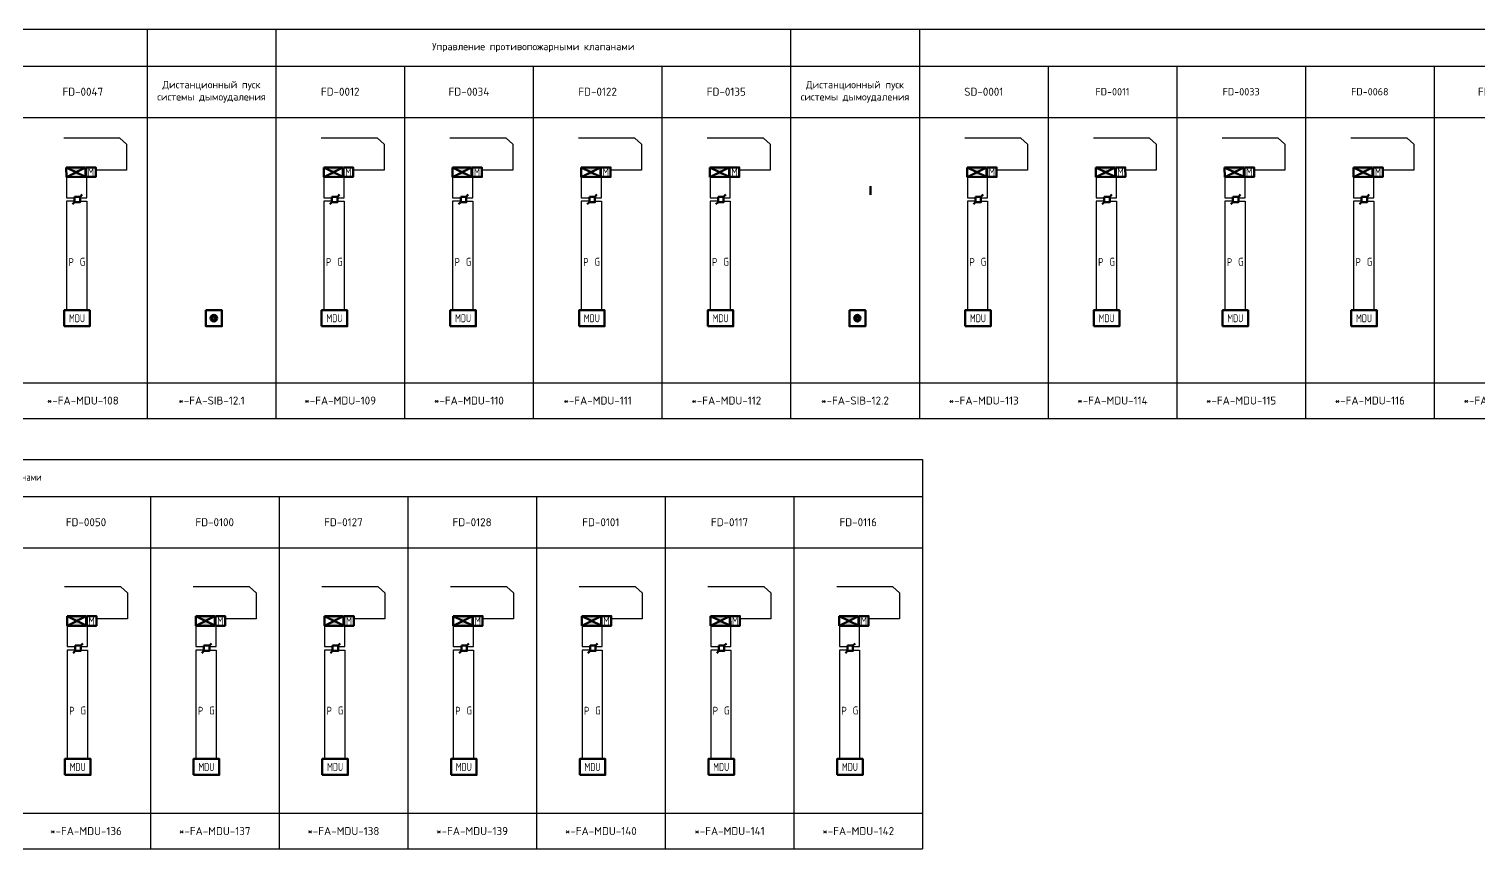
# Model space of a CAD drawing. Header units: millimetres. Extents: x 127230 to 906013, y -355313 to -209225.
# Drawn here: x 622697 to 668006, y -234822 to -209225 of the extents above; entities that cross this region are included whole.
import ezdxf
from ezdxf.enums import TextEntityAlignment as Align

# ---------------------------------------------------------------- set-up
doc = ezdxf.new("R2018")
doc.units = ezdxf.units.MM
doc.linetypes.add('Cплошная', pattern=[0])
for name, color, linetype, lineweight in [('14', 250, 'Continuous', 0), ('АТ_ПС_ИП_025', 1, 'Continuous', 25), ('АТ_ПС_ППКП_025', 5, 'Continuous', 25), ('АТ_ПС_Текст_025', 7, 'Continuous', 25), ('АТ_ПС_Трасса_100', 1, 'Continuous', 100)]:
    doc.layers.add(name, color=color, linetype=linetype, lineweight=lineweight)
doc.layers.add('ПС2', color=230, linetype='Continuous')
doc.styles.add('GLE_OASR_TextStyle', font='GOST2304A.ttf')
doc.styles.get("Standard").update_dxf_attribs({"font": 'gost_0.ttf'})
doc.styles.add('ГОСТ 2.304', font='CS_Gost2304.shx', dxfattribs={"width": 0.8})
doc.styles.add('Текст Т', font='isocpeur.ttf')

# ---------------------------------------------------------------- blocks, each defined once
blk = doc.blocks.new('*U53')
at = {"color": 0, "lineweight": 30, "width": 1.001, "flags": 104}
blk.add_attdef('ТЕКСТ1', text='', height=2.5, dxfattribs=at).set_placement((0.55, 3.27), align=Align.TOP_LEFT)
at = {"color": 0, "lineweight": 0}
blk.add_wipeout([(0, 4.3), (16.02, 4.3), (16.02, 0), (0, 0)], dxfattribs=at)
blk = doc.blocks.new('*U54')
at = {"color": 0, "lineweight": 30, "width": 1.001, "flags": 104}
blk.add_attdef('ТЕКСТ1', text='', height=2.5, dxfattribs=at).set_placement((0.55, 3.27), align=Align.TOP_LEFT)
at = {"color": 0, "lineweight": 0}
blk.add_wipeout([(0, 4.3), (21.07, 4.3), (21.07, 0), (0, 0)], dxfattribs=at)
blk = doc.blocks.new('*U49')
at = {"linetype": 'Continuous', "lineweight": 25}
blk.add_wipeout([(-1.5, -1.5), (-1.5, 1.5), (1.5, 1.5), (1.5, -1.5)], dxfattribs=at)
at = {"color": 0, "linetype": 'Continuous', "lineweight": -2}
for p, q in [((1.5, 1.5), (2.63, 2.63)), ((-1.5, -1.5), (-2.63, -2.63))]:
    blk.add_line(p, q, dxfattribs=at)
blk.add_lwpolyline([(-1.5, 1.5), (1.5, 1.5), (1.5, -1.5), (-1.5, -1.5)], close=True, dxfattribs=at)
blk = doc.blocks.new('*U52')
at = {"linetype": 'Continuous', "lineweight": -2}
h = blk.add_hatch(color=0, dxfattribs=at)
h.dxf.hatch_style = 1
h.paths.add_polyline_path([(-6, 2.97), (-2.98, 1.48), (0, 2.97)])
h.paths.add_polyline_path([(-2.98, 1.48), (-6, -0.03), (0, -0.03), (0, 0)])
at = {"color": 0, "linetype": 'Continuous', "lineweight": -2}
for p, q in [((-6, -0.03), (-6, 2.97)), ((0, 2.97), (-6, 2.97)), ((-6, 2.97), (0, 0)), ((-6, -0.03), (0, 2.97)), ((0, -0.03), (0, 2.97)), ((0, 1.47), (0.18, 1.47)), ((-6, -0.03), (0, -0.03))]:
    blk.add_line(p, q, dxfattribs=at)
blk.add_lwpolyline([(0.18, 2.97), (3.18, 2.97), (3.18, -0.03), (0.18, -0.03)], close=True, dxfattribs=at)
at = {"color": 0, "linetype": 'Continuous', "lineweight": -2, "style": 'GLE_OASR_TextStyle'}
blk.add_text('М', height=2.5, dxfattribs=at).set_placement((1.68, 1.47), align=Align.MIDDLE_CENTER)
blk = doc.blocks.new('*U51')
at = {"color": 0, "linetype": 'Continuous', "lineweight": -2}
blk.add_lwpolyline([(-8, -0.03), (0, -0.03), (0, 4.97), (-8, 4.97)], close=True, dxfattribs=at)
at = {"color": 0, "linetype": 'Continuous', "lineweight": -2, "style": 'ГОСТ 2.304', "width": 0.8, "flags": 4}
blk.add_attdef('НАДПИСЬ', text='', height=2.5, dxfattribs=at).set_placement((-4, 2.47), align=Align.MIDDLE_CENTER)
blk = doc.blocks.new('*U50')
at = {"color": 0, "lineweight": 0}
blk.add_wipeout([(-2.08, 6.13), (-19.65, 6.12), (-19.65, 1.83), (-2.08, 1.83)], dxfattribs=at)
at = {"color": 0, "linetype": 'Cплошная', "lineweight": 25}
for q in [(-19.65, 1.83), (0, 0)]:
    blk.add_line((-2.08, 1.83), q, dxfattribs=at)
at = {"color": 0, "lineweight": 30, "flags": 104}
blk.add_attdef('ТЕКСТ1', text='', height=2.5, dxfattribs=at).set_placement((-2.99, 5.1), align=Align.TOP_RIGHT)
blk = doc.blocks.new('*U56')
at = {"linetype": 'Continuous', "lineweight": -2}
h = blk.add_hatch(dxfattribs=at)
h.set_pattern_fill('ANGLE', color=0)
h.set_pattern_definition([(0, (7.841, 39.882), (0, 6.985), [5.08, -1.905]), (90, (7.841, 39.882), (-6.985, 4e-16), [5.08, -1.905])])
h.paths.add_polyline_path([(3.41, 42.45, 1), (6.91, 42.45, 1)])
h = blk.add_hatch()
h.set_pattern_fill('ANGLE', color=0)
h.set_pattern_definition([(0, (2.6406, 39.934), (0, 6.985), [5.08, -1.905]), (90, (2.6406, 39.934), (-6.985, 4e-16), [5.08, -1.905])])
h.paths.add_polyline_path([(6.25, 42.89), (6.25, 42.43), (7.64, 42.43)])
h.paths.add_polyline_path([(7.64, 42.43), (6.25, 42.43), (6.25, 41.98)])
at = {"linetype": 'Cплошная'}
blk.add_wipeout([(-2.5, 5), (-2.51, -0.01), (2.5, -0.01), (2.5, 5)], dxfattribs=at)
at = {"linetype": 'ByBlock', "lineweight": -2}
h = blk.add_hatch(color=0, dxfattribs=at)
h.dxf.hatch_style = 1
h.paths.add_polyline_path([(-1, 2.5, 1), (1, 2.5, 1)])
h.paths.add_polyline_path([(0.5, 2.5, -1), (-0.5, 2.5, -1)], flags=16)
at = {"color": 0, "linetype": 'ByBlock', "lineweight": -2}
blk.add_lwpolyline([(-2.5, 5), (2.5, 5), (2.5, 0), (-2.5, 0)], close=True, dxfattribs=at)
for radius in [1, 0.5]:
    blk.add_circle((0, 2.5), radius, dxfattribs=at)
blk = doc.blocks.new('*T74')
at = {"color": 7, "linetype": 'ByBlock', "transparency": 16777216}
for p, q in [((0, 0), (60325, 0)), ((0, 0), (0, -12158)), ((60325, 0), (60325, -12158)), ((0, -1156), (60325, -1156)), ((4022, -1156), (4022, -12158)), ((8043, -1156), (8043, -12158)), ((12065, -1156), (12065, -12158)), ((16087, -1156), (16087, -12158)), ((20108, -1156), (20108, -12158)), ((24130, -1156), (24130, -12158)), ((28152, -1156), (28152, -12158)), ((32173, -1156), (32173, -12158)), ((36195, -1156), (36195, -12158)), ((40217, -1156), (40217, -12158)), ((44238, -1156), (44238, -12158)), ((48260, -1156), (48260, -12158)), ((52282, -1156), (52282, -12158)), ((56303, -1156), (56303, -12158)), ((0, -2757), (60325, -2757)), ((0, -11040), (60325, -11040)), ((0, -12158), (60325, -12158))]:
    blk.add_line(p, q, dxfattribs=at)
at = {"color": 0, "transparency": 16777216, "insert": (30162, -578), "char_height": 250, "width": 60323.8, "attachment_point": 5}
blk.add_mtext('{\\fGOST 2.304 type A|b0|i0|c204|p34;\\H0.91667x;\\C256;Управление противопожарными клапанами}', dxfattribs=at)
at = {"color": 7, "transparency": 16777216, "char_height": 250, "width": 4020.47, "attachment_point": 5, "style": 'Текст Т'}
for s, insert in [('FD-0065', (2011, -1957)), ('FD-0124', (6032, -1957)), ('FD-0061', (10054, -1957)), ('FD-0116', (14076, -1957)), ('FD-0107', (18097, -1957)), ('FD-0048', (22119, -1957)), ('FD-0094', (26141, -1957)), ('FD-0049', (30162, -1957)), ('FD-0050', (34184, -1957)), ('FD-0100', (38206, -1957)), ('FD-0127', (42227, -1957)), ('FD-0128', (46249, -1957)), ('FD-0101', (50271, -1957)), ('FD-0117', (54292, -1957)), ('FD-0116', (58314, -1957)), ('*-FA-MDU-128', (2011, -11599)), ('*-FA-MDU-129', (6032, -11599)), ('*-FA-MDU-130', (10054, -11599)), ('*-FA-MDU-131', (14076, -11599)), ('*-FA-MDU-132', (18097, -11599)), ('*-FA-MDU-133', (22119, -11599)), ('*-FA-MDU-134', (26141, -11599)), ('*-FA-MDU-135', (30162, -11599)), ('*-FA-MDU-136', (34184, -11599)), ('*-FA-MDU-137', (38206, -11599)), ('*-FA-MDU-138', (42227, -11599)), ('*-FA-MDU-139', (46249, -11599)), ('*-FA-MDU-140', (50271, -11599)), ('*-FA-MDU-141', (54292, -11599)), ('*-FA-MDU-142', (58314, -11599))]:
    blk.add_mtext(s, dxfattribs=dict(at, insert=insert))
blk = doc.blocks.new('*T85')
at = {"color": 7, "linetype": 'ByBlock', "transparency": 16777216}
for p, q in [((0, 0), (132841, 0)), ((0, 0), (0, -12158)), ((36195, 0), (36195, -12158)), ((40217, 0), (40217, -12158)), ((56303, 0), (56303, -12158)), ((60325, 0), (60325, -12158)), ((120650, 0), (120650, -12158)), ((125875, 0), (125875, -12158)), ((132841, 0), (132841, -12158)), ((0, -1156), (132841, -1156)), ((4022, -1156), (4022, -12158)), ((8043, -1156), (8043, -12158)), ((12065, -1156), (12065, -12158)), ((16087, -1156), (16087, -12158)), ((20108, -1156), (20108, -12158)), ((24130, -1156), (24130, -12158)), ((28152, -1156), (28152, -12158)), ((32173, -1156), (32173, -12158)), ((44238, -1156), (44238, -12158)), ((48260, -1156), (48260, -12158)), ((52282, -1156), (52282, -12158)), ((64347, -1156), (64347, -12158)), ((68368, -1156), (68368, -12158)), ((72390, -1156), (72390, -12158)), ((76412, -1156), (76412, -12158)), ((80433, -1156), (80433, -12158)), ((84455, -1156), (84455, -12158)), ((88477, -1156), (88477, -12158)), ((92498, -1156), (92498, -12158)), ((96520, -1156), (96520, -12158)), ((100542, -1156), (100542, -12158)), ((104563, -1156), (104563, -12158)), ((108585, -1156), (108585, -12158)), ((112607, -1156), (112607, -12158)), ((116628, -1156), (116628, -12158)), ((0, -2757), (132841, -2757)), ((0, -11040), (132841, -11040)), ((0, -12158), (132841, -12158))]:
    blk.add_line(p, q, dxfattribs=at)
at = {"transparency": 16777216, "attachment_point": 5, "style": 'Текст Т'}
for s, insert, char_height, width in [('Управление противопожарными клапанами', (18097, -578), 229.17, 36193.8), ('Управление противопожарными клапанами', (48260, -578), 229.17, 16085.47), ('Управление противопожарными клапанами', (90487, -578), 229.17, 60323.8), ('Отключение приточно-вытяжной вентиляции', (129358, -578), 229.17, 6964.49), ('Дистанционный пуск ^Jсистемы дымоудаления', (38206, -1957), 229.17, 4020.47), ('Дистанционный пуск ^Jсистемы дымоудаления', (58314, -1957), 229.17, 4020.47), ('Отключение F0-51-010-NHC23^J/F0-51-010-NHC22/F0-51-010-NHC14 от Щита F0-51-010-NHC21', (123263, -1957), 229.17, 5223.91), ('Отключение П2 (FA-0002A)/П2р,(FA-0002В)/             ПВ4 (FAB-0004)', (129358, -1957), 229.17, 6964.49), ('FD-0035', (26141, -1957), 229.2, 4020.47), ('FD-0099', (30162, -1957), 229.2, 4020.47), ('FD-0011', (66357, -1957), 229.2, 4020.47), ('FD-0033', (70379, -1957), 229.2, 4020.47), ('FD-0068', (74401, -1957), 229.2, 4020.47)]:
    blk.add_mtext(s, dxfattribs=dict(at, insert=insert, char_height=char_height, width=width))
at = {"transparency": 16777216, "insert": (123263, -578), "char_height": 250, "width": 5223.91, "attachment_point": 5}
blk.add_mtext('Отключение вытяжной вентиляции, кондиционирования, электроконвекторов**', dxfattribs=at)
at = {"color": 7, "transparency": 16777216, "attachment_point": 5, "style": 'Текст Т'}
for s, insert, char_height, width in [('Управление противопожарными клапанами', (38206, -578), 0.18, 4020.47), ('Управление противопожарными клапанами', (58314, -578), 0.18, 4020.47), ('FD-0015', (2011, -1957), 250, 4020.47), ('FD-0037', (6032, -1957), 250, 4020.47), ('SD-0005', (10054, -1957), 250, 4020.47), ('FD-0014', (14076, -1957), 250, 4020.47), ('FD-0036', (18097, -1957), 250, 4020.47), ('FD-0013', (22119, -1957), 250, 4020.47), ('FD-0047', (34184, -1957), 250, 4020.47), ('FD-0012', (42227, -1957), 250, 4020.47), ('FD-0034', (46249, -1957), 250, 4020.47), ('FD-0122', (50271, -1957), 250, 4020.47), ('FD-0135', (54292, -1957), 250, 4020.47), ('SD-0001', (62336, -1957), 250, 4020.47), ('FD-0088', (78422, -1957), 250, 4020.47), ('FD-0086', (82444, -1957), 250, 4020.47), ('FD-0110', (86466, -1957), 250, 4020.47), ('FD-0119', (90487, -1957), 250, 4020.47), ('FD-0134', (94509, -1957), 250, 4020.47), ('FD-0059', (98531, -1957), 250, 4020.47), ('FD-0098', (102552, -1957), 250, 4020.47), ('FD-0062', (106574, -1957), 250, 4020.47), ('FD-0066', (110596, -1957), 250, 4020.47), ('FD-0126', (114617, -1957), 250, 4020.47), ('FD-0117', (118639, -1957), 250, 4020.47), ('*-FA-MDU-100', (2011, -11599), 250, 4020.47), ('*-FA-MDU-101', (6032, -11599), 250, 4020.47), ('*-FA-MDU-102', (10054, -11599), 250, 4020.47), ('*-FA-MDU-103', (14076, -11599), 250, 4020.47), ('*-FA-MDU-104', (18097, -11599), 250, 4020.47), ('*-FA-MDU-105', (22119, -11599), 250, 4020.47), ('*-FA-MDU-106', (26141, -11599), 250, 4020.47), ('*-FA-MDU-107', (30162, -11599), 250, 4020.47), ('*-FA-MDU-108', (34184, -11599), 250, 4020.47), ('*-FA-SIB-12.1', (38206, -11599), 250, 4020.47), ('*-FA-MDU-109', (42227, -11599), 250, 4020.47), ('*-FA-MDU-110', (46249, -11599), 250, 4020.47), ('*-FA-MDU-111', (50271, -11599), 250, 4020.47), ('*-FA-MDU-112', (54292, -11599), 250, 4020.47), ('*-FA-SIB-12.2', (58314, -11599), 250, 4020.47), ('*-FA-MDU-113', (62336, -11599), 250, 4020.47), ('*-FA-MDU-114', (66357, -11599), 250, 4020.47), ('*-FA-MDU-115', (70379, -11599), 250, 4020.47), ('*-FA-MDU-116', (74401, -11599), 250, 4020.47), ('*-FA-MDU-117', (78422, -11599), 250, 4020.47), ('*-FA-MDU-118', (82444, -11599), 250, 4020.47), ('*-FA-MDU-119', (86466, -11599), 250, 4020.47), ('*-FA-MDU-120', (90487, -11599), 250, 4020.47), ('*-FA-MDU-121', (94509, -11599), 250, 4020.47), ('*-FA-MDU-122', (98531, -11599), 250, 4020.47), ('*-FA-MDU-123', (102552, -11599), 250, 4020.47), ('*-FA-MDU-124', (106574, -11599), 250, 4020.47), ('*-FA-MDU-125', (110596, -11599), 250, 4020.47), ('*-FA-MDU-126', (114617, -11599), 250, 4020.47), ('*-FA-MDU-127', (118639, -11599), 250, 4020.47), (' *-FA-MR4-12.1', (123263, -11599), 250, 5223.91), (' *-FA-MR4-12.2', (129358, -11599), 250, 6964.49)]:
    blk.add_mtext(s, dxfattribs=dict(at, insert=insert, char_height=char_height, width=width))

msp = doc.modelspace()

# ---------------------------------------------------------------- linework, layer by layer
at = {"layer": '14', "color": 6, "lineweight": 25}
for points in [[(623868, -213845), (623868, -214495), (624120, -214495)], [(631912, -213845), (631912, -214495), (632164, -214495)], [(635933, -213845), (635933, -214495), (636185, -214495)], [(639955, -213845), (639955, -214495), (640207, -214495)], [(643977, -213845), (643977, -214495), (644229, -214495)], [(652020, -213845), (652020, -214495), (652272, -214495)], [(656042, -213845), (656042, -214495), (656294, -214495)], [(660063, -213845), (660063, -214495), (660315, -214495)], [(664085, -213845), (664085, -214495), (664337, -214495)], [(623890, -227855), (623890, -228505), (624142, -228505)], [(627912, -227855), (627912, -228505), (628164, -228505)], [(631933, -227855), (631933, -228505), (632185, -228505)], [(635955, -227855), (635955, -228505), (636207, -228505)], [(639977, -227855), (639977, -228505), (640229, -228505)], [(643998, -227855), (643998, -228505), (644250, -228505)], [(648020, -227855), (648020, -228505), (648272, -228505)]]:
    msp.add_lwpolyline(points, dxfattribs=at)
at = {"layer": 'АТ_ПС_Трасса_100', "color": 92, "lineweight": 25, "ltscale": 100}
for points in [[(624293, -214495), (624501, -214495), (624501, -213847)], [(632336, -214495), (632544, -214495), (632544, -213847)], [(636358, -214495), (636566, -214495), (636566, -213847)], [(640380, -214495), (640588, -214495), (640588, -213847)], [(644401, -214495), (644609, -214495), (644609, -213847)], [(652445, -214495), (652653, -214495), (652653, -213847)], [(656466, -214495), (656674, -214495), (656674, -213847)], [(660488, -214495), (660696, -214495), (660696, -213847)], [(664510, -214495), (664718, -214495), (664718, -213847)], [(624293, -214602), (624501, -214602), (624501, -218004)], [(632336, -214602), (632544, -214602), (632544, -218004)], [(636358, -214602), (636566, -214602), (636566, -218004)], [(640380, -214602), (640588, -214602), (640588, -218004)], [(644401, -214602), (644609, -214602), (644609, -218004)], [(652445, -214602), (652653, -214602), (652653, -218004)], [(656466, -214602), (656674, -214602), (656674, -218004)], [(660488, -214602), (660696, -214602), (660696, -218004)], [(664510, -214602), (664718, -214602), (664718, -218004)], [(624314, -228505), (624523, -228505), (624523, -227856)], [(628336, -228505), (628544, -228505), (628544, -227856)], [(632358, -228505), (632566, -228505), (632566, -227856)], [(636379, -228505), (636588, -228505), (636588, -227856)], [(640401, -228505), (640609, -228505), (640609, -227856)], [(644423, -228505), (644631, -228505), (644631, -227856)], [(648444, -228505), (648653, -228505), (648653, -227856)], [(624314, -228612), (624523, -228612), (624523, -232013)], [(628336, -228612), (628544, -228612), (628544, -232013)], [(632358, -228612), (632566, -228612), (632566, -232013)], [(636379, -228612), (636588, -228612), (636588, -232013)], [(640401, -228612), (640609, -228612), (640609, -232013)], [(644423, -228612), (644631, -228612), (644631, -232013)], [(648444, -228612), (648653, -228612), (648653, -232013)]]:
    msp.add_lwpolyline(points, dxfattribs=at)
at = {"layer": 'АТ_ПС_Трасса_100', "color": 6, "lineweight": 25, "ltscale": 100}
for points in [[(624120, -214602), (623868, -214602), (623868, -218004)], [(632164, -214602), (631912, -214602), (631912, -218004)], [(636185, -214602), (635933, -214602), (635933, -218004)], [(640207, -214602), (639955, -214602), (639955, -218004)], [(644229, -214602), (643977, -214602), (643977, -218004)], [(652272, -214602), (652020, -214602), (652020, -218004)], [(656294, -214602), (656042, -214602), (656042, -218004)], [(660315, -214602), (660063, -214602), (660063, -218004)], [(664337, -214602), (664085, -214602), (664085, -218004)], [(624142, -228612), (623890, -228612), (623890, -232013)], [(628164, -228612), (627912, -228612), (627912, -232013)], [(632185, -228612), (631933, -228612), (631933, -232013)], [(636207, -228612), (635955, -228612), (635955, -232013)], [(640229, -228612), (639977, -228612), (639977, -232013)], [(644250, -228612), (643998, -228612), (643998, -232013)], [(648272, -228612), (648020, -228612), (648020, -232013)]]:
    msp.add_lwpolyline(points, dxfattribs=at)

# ---------------------------------------------------------------- block references
msp.add_blockref('*T74', (590294, -222665))
at = {"layer": 'АТ_ПС_ИП_025', "color": 5, "lineweight": 50, "transparency": 33554687, "xscale": 100, "yscale": 100, "zscale": 100}
for p in [(628473, -218502), (648581, -218502)]:
    msp.add_blockref('*U56', p, dxfattribs=at)
at = {"layer": 'АТ_ПС_Текст_025', "linetype": 'Continuous'}
ref = msp.add_blockref('*U50', (625748, -212814), dxfattribs=dict(at, xscale=100, yscale=100, zscale=100))
lines = msp.add_mtext('230 В AC*** ', dxfattribs={"layer": '0', "color": 0, "insert": (625449, -212303), "char_height": 2.5, "attachment_point": 1})
ref.add_attrib('ТЕКСТ1', '', (625449, -212303), dxfattribs={"flags": 104}).embed_mtext(lines)
ref = msp.add_blockref('*U50', (633792, -212814), dxfattribs=dict(at, xscale=100, yscale=100, zscale=100))
lines = msp.add_mtext('230 В AC*** ', dxfattribs={"layer": '0', "color": 0, "insert": (633493, -212303), "char_height": 2.5, "attachment_point": 1})
ref.add_attrib('ТЕКСТ1', '', (633493, -212303), dxfattribs={"flags": 104}).embed_mtext(lines)
ref = msp.add_blockref('*U50', (637813, -212814), dxfattribs=dict(at, xscale=100, yscale=100, zscale=100))
lines = msp.add_mtext('230 В AC*** ', dxfattribs={"layer": '0', "color": 0, "insert": (637514, -212303), "char_height": 2.5, "attachment_point": 1})
ref.add_attrib('ТЕКСТ1', '', (637514, -212303), dxfattribs={"flags": 104}).embed_mtext(lines)
ref = msp.add_blockref('*U50', (641835, -212814), dxfattribs=dict(at, xscale=100, yscale=100, zscale=100))
lines = msp.add_mtext('230 В AC*** ', dxfattribs={"layer": '0', "color": 0, "insert": (641536, -212303), "char_height": 2.5, "attachment_point": 1})
ref.add_attrib('ТЕКСТ1', '', (641536, -212303), dxfattribs={"flags": 104}).embed_mtext(lines)
ref = msp.add_blockref('*U50', (645857, -212814), dxfattribs=dict(at, xscale=100, yscale=100, zscale=100))
lines = msp.add_mtext('230 В AC*** ', dxfattribs={"layer": '0', "color": 0, "insert": (645558, -212303), "char_height": 2.5, "attachment_point": 1})
ref.add_attrib('ТЕКСТ1', '', (645558, -212303), dxfattribs={"flags": 104}).embed_mtext(lines)
ref = msp.add_blockref('*U50', (653900, -212814), dxfattribs=dict(at, xscale=100, yscale=100, zscale=100))
lines = msp.add_mtext('230 В AC*** ', dxfattribs={"layer": '0', "color": 0, "insert": (653601, -212303), "char_height": 2.5, "attachment_point": 1})
ref.add_attrib('ТЕКСТ1', '', (653601, -212303), dxfattribs={"flags": 104}).embed_mtext(lines)
ref = msp.add_blockref('*U50', (657922, -212814), dxfattribs=dict(at, xscale=100, yscale=100, zscale=100))
lines = msp.add_mtext('230 В AC*** ', dxfattribs={"layer": '0', "color": 0, "insert": (657623, -212303), "char_height": 2.5, "attachment_point": 1})
ref.add_attrib('ТЕКСТ1', '', (657623, -212303), dxfattribs={"flags": 104}).embed_mtext(lines)
ref = msp.add_blockref('*U50', (661943, -212814), dxfattribs=dict(at, xscale=100, yscale=100, zscale=100))
lines = msp.add_mtext('230 В AC*** ', dxfattribs={"layer": '0', "color": 0, "insert": (661644, -212303), "char_height": 2.5, "attachment_point": 1})
ref.add_attrib('ТЕКСТ1', '', (661644, -212303), dxfattribs={"flags": 104}).embed_mtext(lines)
ref = msp.add_blockref('*U50', (665965, -212814), dxfattribs=dict(at, xscale=100, yscale=100, zscale=100))
lines = msp.add_mtext('230 В AC*** ', dxfattribs={"layer": '0', "color": 0, "insert": (665666, -212303), "char_height": 2.5, "attachment_point": 1})
ref.add_attrib('ТЕКСТ1', '', (665666, -212303), dxfattribs={"flags": 104}).embed_mtext(lines)
at = {"layer": 'АТ_ПС_Текст_025', "transparency": 33554636, "xscale": 99.99980000000001, "yscale": 99.99980000000001, "zscale": 99.99980000000001, "rotation": 90.0000000004073}
msp.add_blockref('*U54', (667991, -217233), dxfattribs=at)
at = {"layer": 'ПС2', "color": 5, "lineweight": 50, "transparency": 33554687, "xscale": 100, "yscale": 100, "zscale": 100, "rotation": 0.1250381865928775}
for p in [(624464, -213841), (632507, -213841), (636529, -213841), (640551, -213841), (644572, -213841), (652616, -213841), (656637, -213841), (660659, -213841), (664681, -213841), (624486, -227850), (628507, -227850), (632529, -227850), (636551, -227850), (640572, -227850), (644594, -227850), (648616, -227850)]:
    msp.add_blockref('*U52', p, dxfattribs=at)

# ---------------------------------------------------------------- texts
at = {"layer": 'АТ_ПС_Текст_025', "char_height": 250, "attachment_point": 5, "style": 'GLE_OASR_TextStyle'}
for s, insert in [('P', (624015, -216500)), ('G', (624370, -216491)), ('P', (632058, -216500)), ('G', (632413, -216491)), ('P', (636080, -216500)), ('G', (636435, -216491)), ('P', (640101, -216500)), ('G', (640457, -216491)), ('P', (644123, -216500)), ('G', (644478, -216491)), ('P', (652166, -216500)), ('G', (652522, -216491)), ('P', (656188, -216500)), ('G', (656543, -216491)), ('P', (660210, -216500)), ('G', (660565, -216491)), ('P', (664231, -216500)), ('G', (664587, -216491)), ('P', (624036, -230509)), ('G', (624392, -230500)), ('P', (628058, -230509)), ('G', (628413, -230500)), ('P', (632080, -230509)), ('G', (632435, -230500)), ('P', (636101, -230509)), ('G', (636457, -230500)), ('P', (640123, -230509)), ('G', (640478, -230500)), ('P', (644145, -230509)), ('G', (644500, -230500)), ('P', (648166, -230509)), ('G', (648522, -230500))]:
    msp.add_mtext_dynamic_manual_height_columns(s, width=1237.88, gutter_width=12.5, heights=[0], dxfattribs=dict(at, insert=insert))

# ---------------------------------------------------------------- next in the draw order: linework, layer by layer
at = {"layer": '14', "color": 6, "lineweight": 25}
for points in [[(625748, -212814), (625748, -213633), (624781, -213628)], [(633792, -212814), (633792, -213633), (632825, -213628)], [(637813, -212814), (637813, -213633), (636846, -213628)], [(641835, -212814), (641835, -213633), (640868, -213628)], [(645857, -212814), (645857, -213633), (644890, -213628)], [(653900, -212814), (653900, -213633), (652933, -213628)], [(657922, -212814), (657922, -213633), (656955, -213628)], [(661943, -212814), (661943, -213633), (660976, -213628)], [(665965, -212814), (665965, -213633), (664998, -213628)]]:
    msp.add_lwpolyline(points, dxfattribs=at)

# ---------------------------------------------------------------- next in the draw order: block references
at = {"layer": 'АТ_ПС_Текст_025', "transparency": 33554636}
ref = msp.add_blockref('*U53', (624559, -214670), dxfattribs=dict(at, xscale=99.99980000000001, yscale=99.99980000000001, zscale=99.99980000000001))
lines = msp.add_mtext('\\W1.0010;*FA-XK-108', dxfattribs={"layer": '0', "color": 0, "insert": (624614, -214343), "char_height": 2.5, "attachment_point": 1})
ref.add_attrib('ТЕКСТ1', '', (624614, -214343), dxfattribs={"flags": 104}).embed_mtext(lines)
ref = msp.add_blockref('*U53', (632603, -214670), dxfattribs=dict(at, xscale=99.99980000000001, yscale=99.99980000000001, zscale=99.99980000000001))
lines = msp.add_mtext('\\W1.0010;*FA-XK-109', dxfattribs={"layer": '0', "color": 0, "insert": (632657, -214343), "char_height": 2.5, "attachment_point": 1})
ref.add_attrib('ТЕКСТ1', '', (632657, -214343), dxfattribs={"flags": 104}).embed_mtext(lines)
ref = msp.add_blockref('*U53', (636624, -214670), dxfattribs=dict(at, xscale=99.99980000000001, yscale=99.99980000000001, zscale=99.99980000000001))
lines = msp.add_mtext('\\W1.0010;*FA-XK-110', dxfattribs={"layer": '0', "color": 0, "insert": (636679, -214343), "char_height": 2.5, "attachment_point": 1})
ref.add_attrib('ТЕКСТ1', '', (636679, -214343), dxfattribs={"flags": 104}).embed_mtext(lines)
ref = msp.add_blockref('*U53', (640646, -214670), dxfattribs=dict(at, xscale=99.99980000000001, yscale=99.99980000000001, zscale=99.99980000000001))
lines = msp.add_mtext('\\W1.0010;*FA-XK-111', dxfattribs={"layer": '0', "color": 0, "insert": (640701, -214343), "char_height": 2.5, "attachment_point": 1})
ref.add_attrib('ТЕКСТ1', '', (640701, -214343), dxfattribs={"flags": 104}).embed_mtext(lines)
ref = msp.add_blockref('*U53', (644668, -214670), dxfattribs=dict(at, xscale=99.99980000000001, yscale=99.99980000000001, zscale=99.99980000000001))
lines = msp.add_mtext('\\W1.0010;*FA-XK-112', dxfattribs={"layer": '0', "color": 0, "insert": (644722, -214343), "char_height": 2.5, "attachment_point": 1})
ref.add_attrib('ТЕКСТ1', '', (644722, -214343), dxfattribs={"flags": 104}).embed_mtext(lines)
ref = msp.add_blockref('*U53', (652711, -214670), dxfattribs=dict(at, xscale=99.99980000000001, yscale=99.99980000000001, zscale=99.99980000000001))
lines = msp.add_mtext('\\W1.0010;*FA-XK-113', dxfattribs={"layer": '0', "color": 0, "insert": (652766, -214343), "char_height": 2.5, "attachment_point": 1})
ref.add_attrib('ТЕКСТ1', '', (652766, -214343), dxfattribs={"flags": 104}).embed_mtext(lines)
ref = msp.add_blockref('*U53', (656733, -214670), dxfattribs=dict(at, xscale=99.99980000000001, yscale=99.99980000000001, zscale=99.99980000000001))
lines = msp.add_mtext('\\W1.0010;*FA-XK-114', dxfattribs={"layer": '0', "color": 0, "insert": (656787, -214343), "char_height": 2.5, "attachment_point": 1})
ref.add_attrib('ТЕКСТ1', '', (656787, -214343), dxfattribs={"flags": 104}).embed_mtext(lines)
ref = msp.add_blockref('*U53', (660754, -214670), dxfattribs=dict(at, xscale=99.99980000000001, yscale=99.99980000000001, zscale=99.99980000000001))
lines = msp.add_mtext('\\W1.0010;*FA-XK-115', dxfattribs={"layer": '0', "color": 0, "insert": (660809, -214343), "char_height": 2.5, "attachment_point": 1})
ref.add_attrib('ТЕКСТ1', '', (660809, -214343), dxfattribs={"flags": 104}).embed_mtext(lines)
ref = msp.add_blockref('*U53', (664776, -214670), dxfattribs=dict(at, xscale=99.99980000000001, yscale=99.99980000000001, zscale=99.99980000000001))
lines = msp.add_mtext('\\W1.0010;*FA-XK-116', dxfattribs={"layer": '0', "color": 0, "insert": (664831, -214343), "char_height": 2.5, "attachment_point": 1})
ref.add_attrib('ТЕКСТ1', '', (664831, -214343), dxfattribs={"flags": 104}).embed_mtext(lines)
at = {"layer": 'АТ_ПС_Текст_025', "transparency": 33554636, "xscale": 99.99980000000001, "yscale": 99.99980000000001, "zscale": 99.99980000000001, "rotation": 90.0000000004073}
for p in [(623753, -217233), (625018, -217233), (631796, -217233), (633061, -217233), (635818, -217233), (637083, -217233), (639839, -217233), (641105, -217233), (643861, -217233), (645126, -217233), (651904, -217233), (653170, -217233), (655926, -217233), (657191, -217233), (659948, -217233), (661213, -217233), (663969, -217233), (665235, -217233), (623774, -231242), (625040, -231242), (627796, -231242), (629061, -231242), (631817, -231242), (633083, -231242), (635839, -231242), (637105, -231242), (639861, -231242), (641126, -231242), (643882, -231242), (645148, -231242), (647904, -231242), (649170, -231242)]:
    msp.add_blockref('*U54', p, dxfattribs=at)
at = {"layer": 'АТ_ПС_Текст_025', "linetype": 'Continuous'}
ref = msp.add_blockref('*U50', (625770, -226823), dxfattribs=dict(at, xscale=100, yscale=100, zscale=100))
lines = msp.add_mtext('230 В AC*** ', dxfattribs={"layer": '0', "color": 0, "insert": (625471, -226313), "char_height": 2.5, "attachment_point": 1})
ref.add_attrib('ТЕКСТ1', '', (625471, -226313), dxfattribs={"flags": 104}).embed_mtext(lines)
ref = msp.add_blockref('*U50', (629792, -226823), dxfattribs=dict(at, xscale=100, yscale=100, zscale=100))
lines = msp.add_mtext('230 В AC*** ', dxfattribs={"layer": '0', "color": 0, "insert": (629493, -226313), "char_height": 2.5, "attachment_point": 1})
ref.add_attrib('ТЕКСТ1', '', (629493, -226313), dxfattribs={"flags": 104}).embed_mtext(lines)
ref = msp.add_blockref('*U50', (633813, -226823), dxfattribs=dict(at, xscale=100, yscale=100, zscale=100))
lines = msp.add_mtext('230 В AC*** ', dxfattribs={"layer": '0', "color": 0, "insert": (633514, -226313), "char_height": 2.5, "attachment_point": 1})
ref.add_attrib('ТЕКСТ1', '', (633514, -226313), dxfattribs={"flags": 104}).embed_mtext(lines)
ref = msp.add_blockref('*U50', (637835, -226823), dxfattribs=dict(at, xscale=100, yscale=100, zscale=100))
lines = msp.add_mtext('230 В AC*** ', dxfattribs={"layer": '0', "color": 0, "insert": (637536, -226313), "char_height": 2.5, "attachment_point": 1})
ref.add_attrib('ТЕКСТ1', '', (637536, -226313), dxfattribs={"flags": 104}).embed_mtext(lines)
ref = msp.add_blockref('*U50', (641857, -226823), dxfattribs=dict(at, xscale=100, yscale=100, zscale=100))
lines = msp.add_mtext('230 В AC*** ', dxfattribs={"layer": '0', "color": 0, "insert": (641558, -226313), "char_height": 2.5, "attachment_point": 1})
ref.add_attrib('ТЕКСТ1', '', (641558, -226313), dxfattribs={"flags": 104}).embed_mtext(lines)
ref = msp.add_blockref('*U50', (645878, -226823), dxfattribs=dict(at, xscale=100, yscale=100, zscale=100))
lines = msp.add_mtext('230 В AC*** ', dxfattribs={"layer": '0', "color": 0, "insert": (645579, -226313), "char_height": 2.5, "attachment_point": 1})
ref.add_attrib('ТЕКСТ1', '', (645579, -226313), dxfattribs={"flags": 104}).embed_mtext(lines)
ref = msp.add_blockref('*U50', (649900, -226823), dxfattribs=dict(at, xscale=100, yscale=100, zscale=100))
lines = msp.add_mtext('230 В AC*** ', dxfattribs={"layer": '0', "color": 0, "insert": (649601, -226313), "char_height": 2.5, "attachment_point": 1})
ref.add_attrib('ТЕКСТ1', '', (649601, -226313), dxfattribs={"flags": 104}).embed_mtext(lines)
at = {"layer": 'АТ_ПС_Текст_025', "transparency": 33554636}
ref = msp.add_blockref('*U53', (624581, -228680), dxfattribs=dict(at, xscale=99.99980000000001, yscale=99.99980000000001, zscale=99.99980000000001))
lines = msp.add_mtext('\\W1.0010;*FA-XK-136', dxfattribs={"layer": '0', "color": 0, "insert": (624636, -228352), "char_height": 2.5, "attachment_point": 1})
ref.add_attrib('ТЕКСТ1', '', (624636, -228352), dxfattribs={"flags": 104}).embed_mtext(lines)
ref = msp.add_blockref('*U53', (628603, -228680), dxfattribs=dict(at, xscale=99.99980000000001, yscale=99.99980000000001, zscale=99.99980000000001))
lines = msp.add_mtext('\\W1.0010;*FA-XK-137', dxfattribs={"layer": '0', "color": 0, "insert": (628657, -228352), "char_height": 2.5, "attachment_point": 1})
ref.add_attrib('ТЕКСТ1', '', (628657, -228352), dxfattribs={"flags": 104}).embed_mtext(lines)
ref = msp.add_blockref('*U53', (632624, -228680), dxfattribs=dict(at, xscale=99.99980000000001, yscale=99.99980000000001, zscale=99.99980000000001))
lines = msp.add_mtext('\\W1.0010;*FA-XK-138', dxfattribs={"layer": '0', "color": 0, "insert": (632679, -228352), "char_height": 2.5, "attachment_point": 1})
ref.add_attrib('ТЕКСТ1', '', (632679, -228352), dxfattribs={"flags": 104}).embed_mtext(lines)
ref = msp.add_blockref('*U53', (636646, -228680), dxfattribs=dict(at, xscale=99.99980000000001, yscale=99.99980000000001, zscale=99.99980000000001))
lines = msp.add_mtext('\\W1.0010;*FA-XK-030', dxfattribs={"layer": '0', "color": 0, "insert": (636701, -228352), "char_height": 2.5, "attachment_point": 1})
ref.add_attrib('ТЕКСТ1', '', (636701, -228352), dxfattribs={"flags": 104}).embed_mtext(lines)
ref = msp.add_blockref('*U53', (640668, -228680), dxfattribs=dict(at, xscale=99.99980000000001, yscale=99.99980000000001, zscale=99.99980000000001))
lines = msp.add_mtext('\\W1.0010;*FA-XK-140', dxfattribs={"layer": '0', "color": 0, "insert": (640722, -228352), "char_height": 2.5, "attachment_point": 1})
ref.add_attrib('ТЕКСТ1', '', (640722, -228352), dxfattribs={"flags": 104}).embed_mtext(lines)
ref = msp.add_blockref('*U53', (644689, -228680), dxfattribs=dict(at, xscale=99.99980000000001, yscale=99.99980000000001, zscale=99.99980000000001))
lines = msp.add_mtext('\\W1.0010;*FA-XK-141', dxfattribs={"layer": '0', "color": 0, "insert": (644744, -228352), "char_height": 2.5, "attachment_point": 1})
ref.add_attrib('ТЕКСТ1', '', (644744, -228352), dxfattribs={"flags": 104}).embed_mtext(lines)
ref = msp.add_blockref('*U53', (648711, -228680), dxfattribs=dict(at, xscale=99.99980000000001, yscale=99.99980000000001, zscale=99.99980000000001))
lines = msp.add_mtext('\\W1.0010;*FA-XK-142', dxfattribs={"layer": '0', "color": 0, "insert": (648766, -228352), "char_height": 2.5, "attachment_point": 1})
ref.add_attrib('ТЕКСТ1', '', (648766, -228352), dxfattribs={"flags": 104}).embed_mtext(lines)

# ---------------------------------------------------------------- next in the draw order: wipeouts: each hides what was drawn before it
at = {"lineweight": 25}
for points in [[(623797, -218004), (624597, -218004), (624597, -218504), (623797, -218504)], [(631841, -218004), (632641, -218004), (632641, -218504), (631841, -218504)], [(635862, -218004), (636662, -218004), (636662, -218504), (635862, -218504)], [(639884, -218004), (640684, -218004), (640684, -218504), (639884, -218504)], [(643906, -218004), (644706, -218004), (644706, -218504), (643906, -218504)], [(651949, -218004), (652749, -218004), (652749, -218504), (651949, -218504)], [(655971, -218004), (656771, -218004), (656771, -218504), (655971, -218504)], [(659992, -218004), (660792, -218004), (660792, -218504), (659992, -218504)], [(664014, -218004), (664814, -218004), (664814, -218504), (664014, -218504)], [(623819, -232013), (624619, -232013), (624619, -232513), (623819, -232513)], [(627840, -232013), (628640, -232013), (628640, -232513), (627840, -232513)], [(631862, -232013), (632662, -232013), (632662, -232513), (631862, -232513)], [(635884, -232013), (636684, -232013), (636684, -232513), (635884, -232513)], [(639905, -232013), (640705, -232013), (640705, -232513), (639905, -232513)], [(643927, -232013), (644727, -232013), (644727, -232513), (643927, -232513)], [(647949, -232013), (648749, -232013), (648749, -232513), (647949, -232513)]]:
    msp.add_wipeout(points, dxfattribs=at).dxf.layer = 'АТ_ПС_Трасса_100'

# ---------------------------------------------------------------- next in the draw order: linework, layer by layer
at = {"layer": '14', "color": 6, "lineweight": 25}
for points in [[(625770, -226823), (625770, -227642), (624803, -227637)], [(629792, -226823), (629792, -227642), (628825, -227637)], [(633813, -226823), (633813, -227642), (632846, -227637)], [(637835, -226823), (637835, -227642), (636868, -227637)], [(641857, -226823), (641857, -227642), (640890, -227637)], [(645878, -226823), (645878, -227642), (644911, -227637)], [(649900, -226823), (649900, -227642), (648933, -227637)]]:
    msp.add_lwpolyline(points, dxfattribs=at)

# ---------------------------------------------------------------- next in the draw order: block references
at = {"layer": 'АТ_ПС_ИП_025', "lineweight": 50, "xscale": 57.51779866433964, "yscale": 57.51779866433964, "zscale": 57.51779866433964}
for p in [(624207, -214545), (632250, -214545), (636272, -214545), (640293, -214545), (644315, -214545), (652358, -214545), (656380, -214545), (660402, -214545), (664423, -214545), (624228, -228554), (628250, -228554), (632272, -228554), (636293, -228554), (640315, -228554), (644337, -228554), (648358, -228554)]:
    msp.add_blockref('*U49', p, dxfattribs=at)
at = {"layer": 'АТ_ПС_ППКП_025', "color": 1, "linetype": 'Continuous', "lineweight": 50}
ref = msp.add_blockref('*U51', (624597, -218501), dxfattribs=dict(at, xscale=100, yscale=100, zscale=100))
ref.add_attrib('НАДПИСЬ', 'MDU', dxfattribs={"layer": '0', "color": 0, "linetype": 'Continuous', "lineweight": -2, "height": 250, "style": 'ГОСТ 2.304', "width": 0.8}).set_placement((624197, -218254), align=Align.MIDDLE_CENTER)
ref = msp.add_blockref('*U51', (632640, -218501), dxfattribs=dict(at, xscale=100, yscale=100, zscale=100))
ref.add_attrib('НАДПИСЬ', 'MDU', dxfattribs={"layer": '0', "color": 0, "linetype": 'Continuous', "lineweight": -2, "height": 250, "style": 'ГОСТ 2.304', "width": 0.8}).set_placement((632241, -218254), align=Align.MIDDLE_CENTER)
ref = msp.add_blockref('*U51', (636662, -218501), dxfattribs=dict(at, xscale=100, yscale=100, zscale=100))
ref.add_attrib('НАДПИСЬ', 'MDU', dxfattribs={"layer": '0', "color": 0, "linetype": 'Continuous', "lineweight": -2, "height": 250, "style": 'ГОСТ 2.304', "width": 0.8}).set_placement((636262, -218254), align=Align.MIDDLE_CENTER)
ref = msp.add_blockref('*U51', (640684, -218501), dxfattribs=dict(at, xscale=100, yscale=100, zscale=100))
ref.add_attrib('НАДПИСЬ', 'MDU', dxfattribs={"layer": '0', "color": 0, "linetype": 'Continuous', "lineweight": -2, "height": 250, "style": 'ГОСТ 2.304', "width": 0.8}).set_placement((640284, -218254), align=Align.MIDDLE_CENTER)
ref = msp.add_blockref('*U51', (644705, -218501), dxfattribs=dict(at, xscale=100, yscale=100, zscale=100))
ref.add_attrib('НАДПИСЬ', 'MDU', dxfattribs={"layer": '0', "color": 0, "linetype": 'Continuous', "lineweight": -2, "height": 250, "style": 'ГОСТ 2.304', "width": 0.8}).set_placement((644306, -218254), align=Align.MIDDLE_CENTER)
ref = msp.add_blockref('*U51', (652749, -218501), dxfattribs=dict(at, xscale=100, yscale=100, zscale=100))
ref.add_attrib('НАДПИСЬ', 'MDU', dxfattribs={"layer": '0', "color": 0, "linetype": 'Continuous', "lineweight": -2, "height": 250, "style": 'ГОСТ 2.304', "width": 0.8}).set_placement((652349, -218254), align=Align.MIDDLE_CENTER)
ref = msp.add_blockref('*U51', (656770, -218501), dxfattribs=dict(at, xscale=100, yscale=100, zscale=100))
ref.add_attrib('НАДПИСЬ', 'MDU', dxfattribs={"layer": '0', "color": 0, "linetype": 'Continuous', "lineweight": -2, "height": 250, "style": 'ГОСТ 2.304', "width": 0.8}).set_placement((656371, -218254), align=Align.MIDDLE_CENTER)
ref = msp.add_blockref('*U51', (660792, -218501), dxfattribs=dict(at, xscale=100, yscale=100, zscale=100))
ref.add_attrib('НАДПИСЬ', 'MDU', dxfattribs={"layer": '0', "color": 0, "linetype": 'Continuous', "lineweight": -2, "height": 250, "style": 'ГОСТ 2.304', "width": 0.8}).set_placement((660392, -218254), align=Align.MIDDLE_CENTER)
ref = msp.add_blockref('*U51', (664814, -218501), dxfattribs=dict(at, xscale=100, yscale=100, zscale=100))
ref.add_attrib('НАДПИСЬ', 'MDU', dxfattribs={"layer": '0', "color": 0, "linetype": 'Continuous', "lineweight": -2, "height": 250, "style": 'ГОСТ 2.304', "width": 0.8}).set_placement((664414, -218254), align=Align.MIDDLE_CENTER)
ref = msp.add_blockref('*U51', (624619, -232510), dxfattribs=dict(at, xscale=100, yscale=100, zscale=100))
ref.add_attrib('НАДПИСЬ', 'MDU', dxfattribs={"layer": '0', "color": 0, "linetype": 'Continuous', "lineweight": -2, "height": 250, "style": 'ГОСТ 2.304', "width": 0.8}).set_placement((624219, -232263), align=Align.MIDDLE_CENTER)
ref = msp.add_blockref('*U51', (628640, -232510), dxfattribs=dict(at, xscale=100, yscale=100, zscale=100))
ref.add_attrib('НАДПИСЬ', 'MDU', dxfattribs={"layer": '0', "color": 0, "linetype": 'Continuous', "lineweight": -2, "height": 250, "style": 'ГОСТ 2.304', "width": 0.8}).set_placement((628240, -232263), align=Align.MIDDLE_CENTER)
ref = msp.add_blockref('*U51', (632662, -232510), dxfattribs=dict(at, xscale=100, yscale=100, zscale=100))
ref.add_attrib('НАДПИСЬ', 'MDU', dxfattribs={"layer": '0', "color": 0, "linetype": 'Continuous', "lineweight": -2, "height": 250, "style": 'ГОСТ 2.304', "width": 0.8}).set_placement((632262, -232263), align=Align.MIDDLE_CENTER)
ref = msp.add_blockref('*U51', (636684, -232510), dxfattribs=dict(at, xscale=100, yscale=100, zscale=100))
ref.add_attrib('НАДПИСЬ', 'MDU', dxfattribs={"layer": '0', "color": 0, "linetype": 'Continuous', "lineweight": -2, "height": 250, "style": 'ГОСТ 2.304', "width": 0.8}).set_placement((636284, -232263), align=Align.MIDDLE_CENTER)
ref = msp.add_blockref('*U51', (640705, -232510), dxfattribs=dict(at, xscale=100, yscale=100, zscale=100))
ref.add_attrib('НАДПИСЬ', 'MDU', dxfattribs={"layer": '0', "color": 0, "linetype": 'Continuous', "lineweight": -2, "height": 250, "style": 'ГОСТ 2.304', "width": 0.8}).set_placement((640305, -232263), align=Align.MIDDLE_CENTER)
ref = msp.add_blockref('*U51', (644727, -232510), dxfattribs=dict(at, xscale=100, yscale=100, zscale=100))
ref.add_attrib('НАДПИСЬ', 'MDU', dxfattribs={"layer": '0', "color": 0, "linetype": 'Continuous', "lineweight": -2, "height": 250, "style": 'ГОСТ 2.304', "width": 0.8}).set_placement((644327, -232263), align=Align.MIDDLE_CENTER)
ref = msp.add_blockref('*U51', (648749, -232510), dxfattribs=dict(at, xscale=100, yscale=100, zscale=100))
ref.add_attrib('НАДПИСЬ', 'MDU', dxfattribs={"layer": '0', "color": 0, "linetype": 'Continuous', "lineweight": -2, "height": 250, "style": 'ГОСТ 2.304', "width": 0.8}).set_placement((648349, -232263), align=Align.MIDDLE_CENTER)

# ---------------------------------------------------------------- next in the draw order: block references
msp.add_blockref('*T85', (590194, -209225))

doc.saveas('drawing.dxf')
